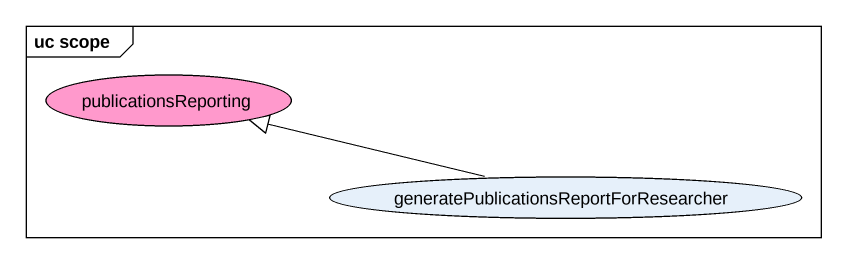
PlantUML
@startuml
mainframe uc scope
usecase publicationsReporting #FF99CC
usecase "generatePublicationsReportForResearcher" as generatePublicationsReportFo
generatePublicationsReportFo -left-|> publicationsReporting
@enduml
